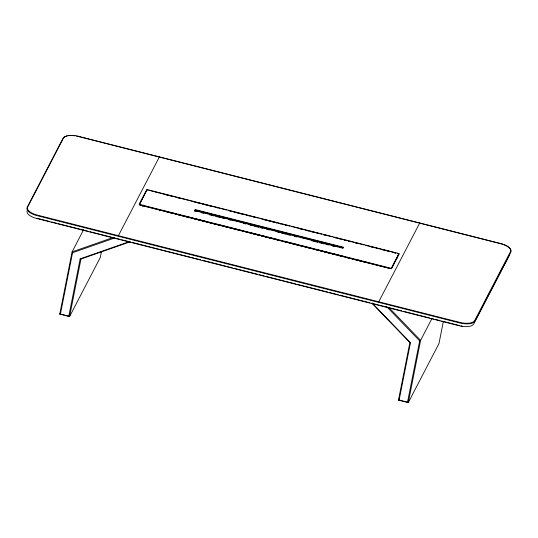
<?xml version="1.0" encoding="UTF-8"?>
<svg xmlns="http://www.w3.org/2000/svg" width="538" height="538" viewBox="0 0 538 538"><rect width="100%" height="100%" fill="white"/><g stroke="black" fill="none" stroke-linecap="round" stroke-linejoin="round"><path stroke-width="0.81" d="M113.088 237.52L72.099 251.885L59.765 314.138L60.417 314.017L72.549 252.739L72.099 251.885L83.612 229.713M101.42 251.744L100.276 257.5L69.563 316.626L68.817 316.149L80.155 258.865L129.113 241.717M130.014 241.858L80.969 259.034L69.563 316.626L59.765 314.138L60.538 312.665M139.261 204.756L147.035 189.558L398.967 253.526L398.887 253.909L391.193 268.724L139.261 204.756L147.035 189.558M197.063 211.629L194.628 211.01L195.24 209.598L343.6 247.265L343.069 248.294L194.709 210.62M195.086 210.371L195.24 209.598M391.193 268.724L398.967 253.526M372 303.291L409.882 342.551L398.476 400.144L408.275 402.632L438.988 343.506L443.366 321.388M399.626 397.925L398.476 400.144L399.129 400.016L410.467 342.733L372.121 302.988M388.86 307.474L420.602 340.372L408.275 402.632L407.522 402.148L419.66 340.87L420.602 340.372L431.732 318.94M118.4 235.691L159.423 156.867M142.691 206.592L143.458 205.112M159.685 210.909L160.452 209.43M194.628 211.01L195.166 209.981L343.52 247.655M378.732 301.791L419.754 222.967M72.549 252.739L114.513 238.031M80.155 258.865L80.969 259.034M78.218 136.47L500.905 243.795A13.08 5.588 11.2 0 1 502.526 244.252M149.228 190.391L156.558 192.254M158.185 192.665L188.307 200.311M189.941 200.728L194.823 201.965M196.451 202.382L220.062 208.374M221.69 208.791L226.572 210.028M228.206 210.445L258.327 218.092M259.955 218.509L290.083 226.155M291.71 226.565L321.832 234.218M323.459 234.629L332.417 236.902M334.044 237.319L353.587 242.282M355.215 242.692L364.165 244.965M365.793 245.382L395.921 253.028M155.899 192.214L158.333 192.833M164.023 194.279L168.898 195.516M170.526 195.926L172.96 196.545M177.029 197.581L179.463 198.199M194.09 201.911L200.593 203.559M202.221 203.976L207.096 205.213M208.724 205.624L211.158 206.242M215.22 207.278L217.661 207.897M229.854 210.99L232.288 211.609M233.916 212.019L238.791 213.263M240.419 213.673L242.853 214.292M246.915 215.321L249.356 215.94M253.418 216.975L255.859 217.594M263.983 219.659L266.424 220.277M268.045 220.688L270.486 221.306M272.114 221.723L276.989 222.961M278.61 223.371L281.051 223.99M285.113 225.025L287.554 225.644M299.74 228.737L302.181 229.356M306.243 230.385L308.684 231.004M310.305 231.421L315.181 232.658M316.808 233.068L319.249 233.687M323.311 234.723L325.746 235.341M333.876 237.406L336.311 238.025M337.938 238.435L340.372 239.054M344.441 240.082L346.875 240.708M348.503 241.118L350.937 241.737M355.006 242.766L357.44 243.384M369.633 246.485L374.509 247.722M376.136 248.132L378.57 248.751M382.632 249.787L385.074 250.405M386.701 250.816L389.135 251.434M393.197 252.463L395.638 253.089M397.266 253.499L398.887 253.909M197.52 210.99L199.948 211.609M204.003 212.638L206.437 213.25M210.493 214.279L212.92 214.897M214.541 215.314L216.975 215.926M221.031 216.955L223.458 217.574M229.134 219.013L234.003 220.25M235.624 220.661L240.486 221.898M242.107 222.308L244.541 222.927M248.596 223.956L251.024 224.575M263.183 227.661L265.617 228.28M269.673 229.309L272.107 229.928M273.728 230.338L278.59 231.575M280.211 231.986L282.645 232.604M286.693 233.633L289.128 234.252M301.287 237.339L306.156 238.569M307.776 238.986L310.204 239.598M314.259 240.627L316.694 241.246M331.287 244.951L337.77 246.599M339.391 247.009L342.632 247.836M201.118 212.658L203.546 213.277M209.221 214.716L214.09 215.953M215.711 216.363L220.573 217.594M222.194 218.011L224.628 218.623M228.677 219.652L231.111 220.271M243.27 223.357L245.705 223.976M249.76 225.005L252.188 225.624M253.815 226.034L258.677 227.271M260.298 227.682L262.732 228.3M266.781 229.329L269.215 229.948M277.326 232.006L279.753 232.624M281.374 233.035L286.243 234.272M287.864 234.682L290.291 235.301M294.347 236.33L296.781 236.949M311.374 240.654L317.857 242.302M319.478 242.712L324.347 243.943M325.967 244.36L328.395 244.972M332.45 246.001L334.885 246.619M139.342 204.366L391.274 268.334M165.623 211.232L168.878 212.059M170.499 212.47L173.754 213.297M185.126 216.189L190.001 217.426M191.629 217.836L200.566 220.109M202.194 220.519L207.069 221.757M216.821 224.232L221.696 225.469M223.324 225.886L228.199 227.123M229.827 227.534L238.764 229.807M240.392 230.217L243.64 231.044M250.143 232.692L253.391 233.519M255.019 233.929L259.894 235.167M261.522 235.583L266.397 236.821M268.025 237.231L276.962 239.504M286.714 241.979L291.589 243.216M293.217 243.627L298.092 244.871M299.72 245.281L304.595 246.518M306.216 246.929L311.092 248.173M318.409 250.029L323.284 251.266M324.912 251.676L329.787 252.914M331.408 253.331L336.29 254.568M337.911 254.978L342.787 256.216M356.607 259.726L361.482 260.964M363.103 261.374L366.358 262.201M166.289 211.723L171.165 212.961M176.04 214.198L183.357 216.054M184.978 216.471L189.853 217.708M191.481 218.119L196.357 219.356M197.984 219.773L202.86 221.01M204.487 221.421L210.983 223.075M212.611 223.485L221.548 225.758M223.176 226.168L228.051 227.406M229.679 227.816L234.555 229.06M236.182 229.47L241.058 230.708M245.933 231.945L249.181 232.772M250.809 233.183L259.746 235.456M261.374 235.866L266.249 237.103M267.877 237.52L272.753 238.758M274.373 239.168L277.628 239.995M282.504 241.232L287.379 242.47M289.007 242.88L297.944 245.153M299.572 245.563L304.447 246.801M306.068 247.218L310.944 248.455M314.199 249.282L319.074 250.52M320.695 250.93L325.577 252.167M327.198 252.584L336.142 254.851M337.763 255.261L342.639 256.505M347.514 257.742L350.769 258.563M352.39 258.98L357.272 260.217M358.893 260.627L363.769 261.865M36.947 218.246L49.973 221.555M51.608 221.965L56.49 223.209M58.117 223.62L88.252 231.273M89.88 231.683L120.014 239.336M121.649 239.746L130.606 242.026M132.234 242.436L162.368 250.089M163.996 250.5L190.055 257.117M191.683 257.534L194.131 258.153M195.758 258.57L200.647 259.807M202.275 260.224L225.893 266.216M227.52 266.633L232.409 267.87M234.037 268.287L257.655 274.286M259.282 274.696L264.171 275.94M265.799 276.35L295.934 284.003M297.561 284.414L327.696 292.067M329.323 292.484L338.281 294.757M339.908 295.167L370.043 302.82M371.671 303.237L401.805 310.883M403.433 311.3L429.499 317.918M431.126 318.328L433.567 318.953M435.195 319.364L440.084 320.608M441.711 321.018L459.627 325.571M60.417 314.017L68.817 316.149M399.129 400.016L407.522 402.148M409.882 342.551L410.467 342.733M386.647 306.653L419.66 340.87M509.775 253.674A12.354 5.279 11.2 0 1 509.526 255.032L473.722 323.957A12.354 5.279 11.2 0 1 459.311 325.779L36.631 218.455A12.354 5.279 11.2 0 1 27.25 210.593M462.236 326.075A10.175 4.344 11.2 0 1 460.925 325.86M504.079 244.797A13.08 5.588 11.2 0 1 510.838 252.12L475.041 321.045A13.08 5.588 11.2 0 1 459.782 322.968L37.095 215.644A13.08 5.588 11.2 0 1 27.162 207.318L62.959 138.394A13.08 5.588 11.2 0 1 67.189 135.932M68.534 135.71A13.08 5.588 11.2 0 1 74.869 135.811M76.557 136.094A13.08 5.588 11.2 0 1 77.667 136.336M396.735 257.567A1.742 0.746 11.2 0 1 397.683 257.964M397.548 253.445A1.742 0.746 11.2 0 1 398.167 253.66M398.342 253.748A1.742 0.746 11.2 0 1 398.873 254.555L391.772 268.22A1.742 0.746 11.2 0 1 389.734 268.482L140.606 205.22A1.742 0.746 11.2 0 1 139.281 204.11L146.383 190.439A1.742 0.746 11.2 0 1 148.414 190.183M63.457 138.118L27.653 207.043A12.643 5.4 11.2 0 0 37.256 215.086L459.943 322.41A12.643 5.4 11.2 0 0 474.698 320.547L510.495 251.623A12.643 5.4 11.2 0 0 500.891 243.579L78.212 136.249A12.643 5.4 11.2 0 0 63.457 138.118"/></g></svg>
